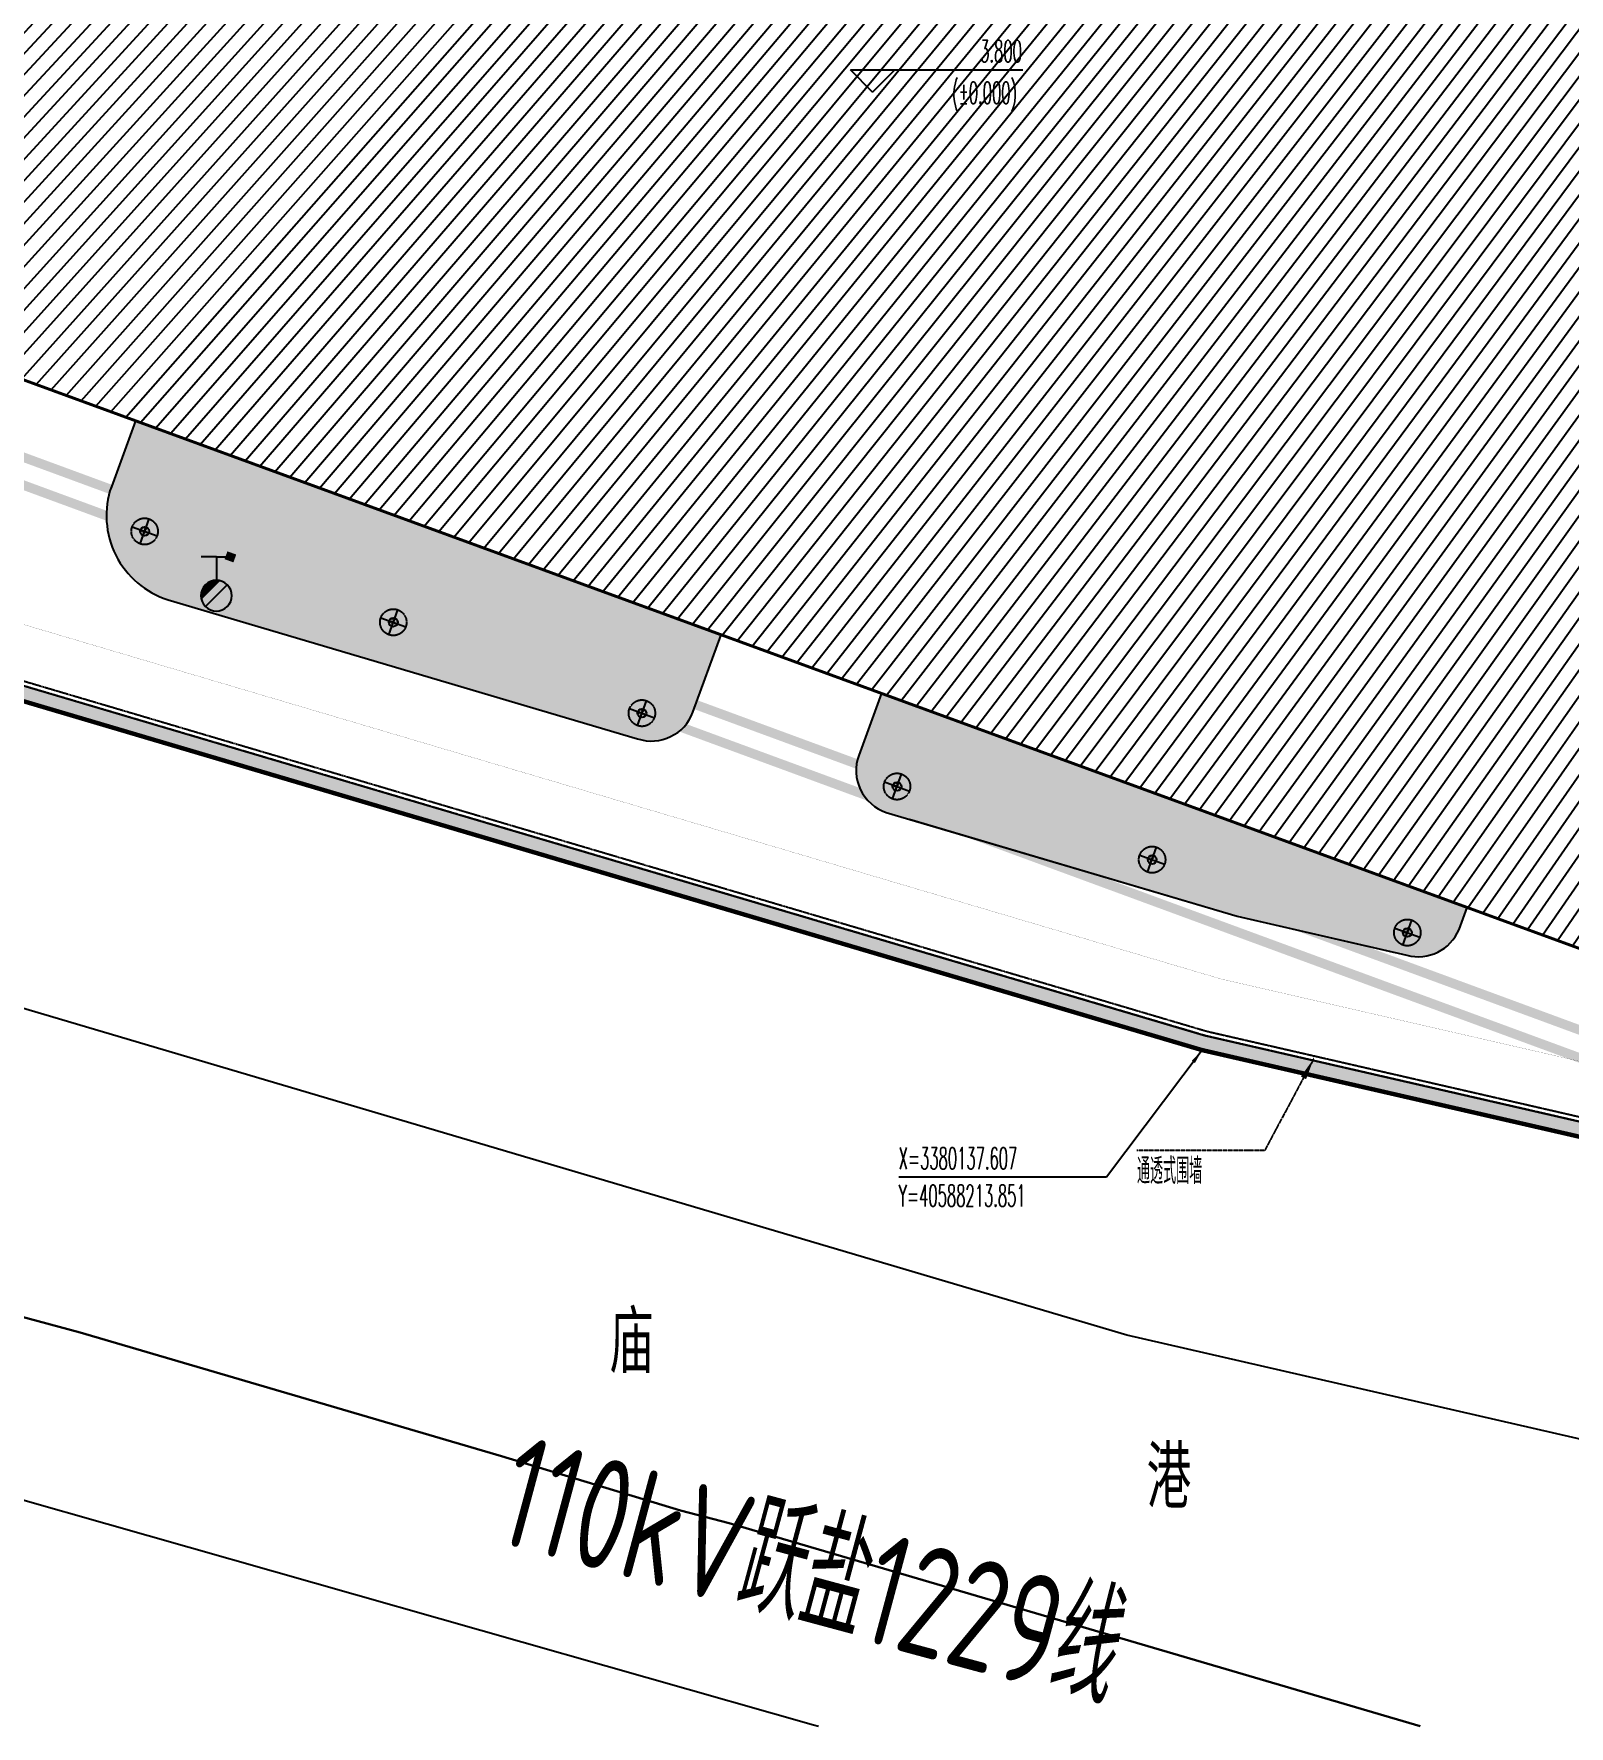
# Model space of a CAD drawing. Extents: x 40587128995 to 40589176181, y 3379422231 to 3381196839.
# Drawn here: x 40588134414 to 40588238804, y 3380091657 to 3380206683 of the extents above; entities that cross this region are included whole.
import ezdxf

# ---------------------------------------------------------------- set-up
doc = ezdxf.new("R2010")
doc.units = 0
doc.header["$LTSCALE"] = 10
for name, pattern in [('CENTER', [50.8, 31.75, -6.35, 6.35, -6.35]), ('DASH', [0.35, 0.25, -0.1]), ('DOTE', [2.42, 2, -0.2, 0.02, -0.2])]:
    doc.linetypes.add(name, pattern=pattern)
for name, color, linetype in [('0-HX', 1, 'Continuous'), ('00-GHBJ', 7, 'Continuous'), ('00-HLBJ', 5, 'Continuous'), ('A-AXIS-DOTE', 14, 'DOTE'), ('A-CURTAIN', 84, 'Continuous'), ('A-HATCH-1', 252, 'Continuous'), ('A-LIN-V', 9, 'Continuous'), ('A-SFCE', 30, 'Continuous'), ('A-建筑提资施工单位', 211, 'Continuous'), ('AS-WALL', 40, 'Continuous'), ('EQUIP_消火栓', 7, 'Continuous'), ('JT-道路名称', 7, 'Continuous'), ('建-文字', 7, 'Continuous'), ('建筑物控制线', 7, 'Continuous'), ('总-坐标', 3, 'Continuous'), ('总-标高', 3, 'Continuous'), ('管线文字标注', 7, 'Continuous'), ('高压线', 210, 'Continuous')]:
    doc.layers.add(name, color=color, linetype=linetype)
doc.layers.add('Gps-ZF消防', color=1, linetype='TG_X', lineweight=60)
doc.layers.add('Gps-ZF雨水', color=4, linetype='TG_Y', lineweight=60)
doc.styles.add('_TCH_DIM', font='SIMPLEX', dxfattribs={"width": 0.7, "bigfont": 'GBCBIG'})
doc.styles.add('A-STANDARD', font='SIMPLEX', dxfattribs={"width": 0.7, "bigfont": 'GBCBIG'})
doc.styles.get("Standard").update_dxf_attribs({"font": 'GBENOR', "width": 0.7, "bigfont": 'GBCBIG'})
doc.styles.add('TG_LINETYPE', font='SIMPLEX', dxfattribs={"width": 0.8, "height": 3, "bigfont": 'HZTXT'})
doc.linetypes.add('TG_X', pattern='A,5,-0.3,["X",TG_LINETYPE,S=0.1,R=0,X=-0.23,Y=-0.15],0', length=5.3)
doc.linetypes.add('TG_Y', pattern='A,2,-0.3,["Y",TG_LINETYPE,S=0.1,R=0,X=-0.25,Y=-0.15],0', length=2.3)
pattern_1 = [(20, (440.1, 194.2), (956.276, 2050.7404), [240, -48, 64, -48, 240, -960]), (20, (348.5, 212), (956.276, 2050.7404), [160, -120, 240, -120, 160, -800]), (20, (655.9, 1004.9), (956.276, 2050.7404), [200, -80, 200, -1120]), (20, (-205.4, 1032), (956.276, 2050.7404), [80, -160, 80, -1280]), (110, (-55, 1086.7), (-2050.7404, 956.276), [144, -1456]), (110, (724.4, 348.8), (-2050.7404, 956.276), [160, -1440]), (110, (881.4, 1087), (-2050.7404, 956.276), [160, -1440]), (65, (925.3, 404.9), (-547.2322, 1503.5082), [160, -2102.7417]), (155, (534.4, 262.6), (-1503.5082, -547.2322), [160, -2102.7417]), (83.43495, (877.5, 396), (-547.23223, 1503.5082), [160, -3417.7088]), (95.963757, (799.57, 376.15), (-547.23223, 1503.50819), [160, -6436.969]), (95.963757, (956.55, 1114.36), (-547.23223, 1503.50819), [128, -6468.969]), (95.963757, (-24.93, 1097.67), (-547.23223, 1503.50819), [112, -6484.969]), (124.036243, (649.2, 321.43), (-547.23223, 1503.50819), [160, -6436.969]), (124.036243, (806.2, 1059.64), (-547.23223, 1503.50819), [128, -6468.969]), (124.036243, (-85.07, 1075.8), (-547.23223, 1503.50819), [112, -6484.969]), (136.56505, (576.8, 286.55), (-547.23223, 1503.5082), [160, -3417.7069])]

# ---------------------------------------------------------------- blocks, each defined once
blk = doc.blocks.new('GGRrrrr')
at = {"layer": 'A-CURTAIN'}
h = blk.add_hatch(dxfattribs=at)
h.set_pattern_fill('草坪或沼泽', color=256, scale=400, angle=20)
h.set_pattern_definition(pattern_1)
h.paths.add_polyline_path([(1393117, 618301), (1393293, 540880), (1330517, 532867), (1241738, 527103), (1161599, 521246), (1240383, 783372), (1244595, 797110), (1261186, 852563), (1335771, 847453), (1355485, 842595), (1380777, 840862), (1392640, 828900), (1392845, 738250), (1391845, 738248), (1391806, 755448), (1391306, 755447), (1391786, 764448), (1391641, 828487), (1380333, 839890), (1355330, 841603), (1335616, 846462), (1261915, 851511), (1245552, 796820), (1241340, 783081), (1162975, 522349), (1241669, 528100), (1330421, 533862), (1392291, 541761), (1392117, 618299)])
h.paths.add_polyline_path([(1393076, 636451), (1392076, 636448), (1392063, 641998), (1391564, 641997), (1392042, 650998), (1391887, 720048), (1392887, 720051)])
h = blk.add_hatch(dxfattribs=at)
h.set_pattern_fill('草坪或沼泽', color=256, scale=400, angle=20)
h.set_pattern_definition(pattern_1)
edge = h.paths.add_edge_path()
edge.add_arc((1287087, 542474), 3003, 271.85729, 359.98823)
edge.add_line((1290090, 542474), (1290077, 548067))
edge.add_line((1290077, 548067), (1247677, 547971))
edge.add_line((1247677, 547971), (1247688, 543197))
edge.add_arc((1253679, 543302), 5992, 181.00256, 272.84228)
edge.add_line((1253976, 537317), (1287184, 539473))
edge = h.paths.add_edge_path()
edge.add_line((1329616, 542228), (1341360, 543727))
edge.add_arc((1341074, 546723), 3010, 275.458, 357.38773)
edge.add_line((1344080, 546586), (1344077, 548189))
edge.add_line((1344077, 548189), (1301677, 548096))
edge.add_line((1301677, 548096), (1301687, 543606))
edge.add_arc((1304690, 543617), 3003, 180.2122, 271.74848)
edge.add_line((1304781, 540615), (1329616, 542228))
for p, q in [((1329616, 542228), (1340426, 543608)), ((1306435, 540723), (1329616, 542228))]:
    blk.add_line(p, q, dxfattribs=at)
blk.add_lwpolyline([(1241669, 528100), (1330421, 533862), (1392291, 541761), (1392117, 618299), (1393117, 618301), (1393293, 540880), (1330517, 532867), (1241738, 527103)], dxfattribs=at)
for points in [[(1287184, 539473, 0.404691), (1290090, 542474), (1290077, 548067), (1247677, 547971), (1247688, 543197, 0.4236497), (1253976, 537317)], [(1329616, 542228), (1341360, 543727, 0.3735352), (1344080, 546586), (1344077, 548189), (1301677, 548096), (1301687, 543606, 0.422089), (1304781, 540615)]]:
    blk.add_lwpolyline(points, format="xyb", close=True, dxfattribs=at)
blk = doc.blocks.new('G$C8544DC05')
at = {"layer": 'A-AXIS-DOTE'}
for points in [[(0, -1.95), (0, -1.05)], [(-0.45, -1.5), (0.45, -1.5)]]:
    blk.add_lwpolyline(points, dxfattribs=at)
at = {"layer": 'A-LIN-V', "linetype": 'DASH', "ltscale": 0.001}
blk.add_circle((0, -1.5), 0.45, dxfattribs=at)
at = {"layer": 'A-LIN-V'}
blk.add_circle((0, -1.5), 0.15, dxfattribs=at)
at = {"layer": '建-文字', "style": 'A-STANDARD', "width": 0.7}
blk.add_text('路灯', height=0.1763, dxfattribs=at).set_placement((-0.121, -1.58))
blk = doc.blocks.new('00总图-C')
at = {"layer": 'A-AXIS-DOTE'}
blk.add_hatch(color=256, dxfattribs=at).paths.add_polyline_path([(40588221446.312233, 3380137043.93093), (40588220562.51252, 3380135815.558723), (40588220915.23185, 3380135626.908054)], flags=17)
at = {"layer": 'A-HATCH-1'}
h = blk.add_hatch(dxfattribs=at)
h.set_pattern_fill('ANSI31', color=256, scale=600)
h.set_pattern_definition([(45, (0, 0), (-673.51920908, 673.51920908), [])])
h.paths.add_polyline_path([(40588089757.169083, 3380219628.731724), (40588083180.85894, 3380201629.203375), (40588257603.731407, 3380137902.038649), (40588282723.988678, 3380206656.82238), (40588124769.277206, 3380264367.177512)])
at = {"layer": '总-坐标'}
blk.add_hatch(color=6, dxfattribs=at).paths.add_polyline_path([(40588213851.098877, 3380137607.100395), (40588213143.017838, 3380136888.491249), (40588213356.036163, 3380136728.072087)], flags=17)
at = {"color": 1, "linetype": 'DASH', "ltscale": 3, "const_width": 300}
blk.add_lwpolyline([(40588374373.70446, 3380393980.898591), (40588367371.557808, 3380409302.927993), (40588344233.506393, 3380419662.492842), (40588327409.831779, 3380431029.725266), (40588259176.227432, 3380461579.853973), (40588224457.898903, 3380415266.100388), (40588215760.938667, 3380403827.430825), (40588051310.197769, 3380185028.900704), (40588128542.398903, 3380162853.200386), (40588213851.098892, 3380137607.100389), (40588275532.998894, 3380123451.400389)], close=True, dxfattribs=at)
at = {"layer": '0-HX', "linetype": 'CENTER', "ltscale": 0.2}
for p, q in [((40588128542.400002, 3380162853.2), (40588213851.100014, 3380137607.1)), ((40588213851.099998, 3380137607.1), (40588275533, 3380123451.4))]:
    blk.add_line(p, q, dxfattribs=at)
blk.add_lwpolyline([(40588374373.70446, 3380393980.898591), (40588367371.557808, 3380409302.927993), (40588344233.506393, 3380419662.492842), (40588327409.831779, 3380431029.725266), (40588259176.227432, 3380461579.853973), (40588224457.898903, 3380415266.100388), (40588215760.938667, 3380403827.430825), (40588051310.197769, 3380185028.900704), (40588128542.398903, 3380162853.200386), (40588213851.098892, 3380137607.100389), (40588275532.998894, 3380123451.400389)], close=True, dxfattribs=at)
at = {"layer": '00-GHBJ', "lineweight": -3}
blk.add_lwpolyline([(40588228683.598099, 3380091657.2), (40588181681.800003, 3380105459.5), (40588181681.800003, 3380105459.5), (40588178373.599998, 3380106324.8), (40588178373.599998, 3380106324.8), (40588166203.699997, 3380110004.7), (40588166203.699997, 3380110004.7), (40588137573.400002, 3380118412.2), (40588137573.400002, 3380118412.2), (40588062190.099998, 3380138734.1), (40588062190.099998, 3380138734.1), (40588000055.699997, 3380158223.4), (40588000055.699997, 3380158223.4), (40587977606.900002, 3380163829.5), (40587977606.900002, 3380163829.5), (40587953364.21122, 3380131584.331925)], dxfattribs=at)
at = {"layer": '00-HLBJ'}
blk.add_lwpolyline([(40588273516.70723, 3380103361.461239), (40588208738.726471, 3380118227.628645), (40588208738.726471, 3380118227.628645), (40588122911.826469, 3380143627.128645), (40588122911.826469, 3380143627.128645), (40588045797.126472, 3380165769.128645), (40588045797.126472, 3380165769.128645), (40587990761.703163, 3380181326.658241), (40587990761.703163, 3380181326.658241), (40587977606.900009, 3380163829.5), (40587977606.900009, 3380163829.5), (40588000055.700012, 3380158223.400001), (40588000055.700012, 3380158223.400001), (40588062190.100021, 3380138734.1), (40588062190.100021, 3380138734.1), (40588137573.400017, 3380118412.200001), (40588137573.400017, 3380118412.200001), (40588166203.700012, 3380110004.700001), (40588166203.700012, 3380110004.700001), (40588178373.600014, 3380106324.800001), (40588178373.600014, 3380106324.800001), (40588181681.800011, 3380105459.5), (40588181681.800011, 3380105459.5), (40588228683.598106, 3380091657.2)], dxfattribs=at)
at = {"layer": 'A-AXIS-DOTE'}
for p, q in [((40588221446.312233, 3380137043.93093), (40588218100, 3380130787.345625)), ((40588218100, 3380130787.345625), (40588209417.338463, 3380130787.345625))]:
    blk.add_line(p, q, dxfattribs=at)
at = {"layer": 'A-SFCE', "linetype": 'DASH'}
for points in [[(40588297421.678452, 3380186275.2518), (40588274896.566856, 3380124623.454611), (40588214105.070518, 3380138574.811246), (40588128822.279419, 3380163813.243817), (40588052982.287788, 3380185589.19868), (40588216558.660599, 3380403224.398946), (40588225255.999512, 3380414663.566556), (40588259497.004593, 3380460340.577489), (40588326921.933212, 3380430152.515933), (40588343745.607918, 3380418785.283481), (40588361534.817352, 3380410820.547568), (40588366618.76474, 3380408544.319479), (40588373293.579613, 3380393938.554342), (40588351315.522774, 3380333784.059697), (40588347755.687973, 3380325498.369755)], [(40588297139.896751, 3380186378.203611), (40588274705.637253, 3380124975.070877), (40588214181.261993, 3380138865.124507), (40588128906.243561, 3380164101.256846), (40588053483.914787, 3380185757.288075), (40588216797.976189, 3380403043.488082), (40588225495.429771, 3380414482.806521), (40588259593.237717, 3380459968.794543), (40588326775.563667, 3380429889.353124), (40588343599.238373, 3380418522.120672), (40588361412.225388, 3380410546.738856), (40588366392.926826, 3380408316.736924), (40588372969.542137, 3380393925.851067), (40588351036.598648, 3380333894.832758), (40588347480.050858, 3380325616.793515)]]:
    blk.add_lwpolyline(points, dxfattribs=at)
at = {"layer": 'AS-WALL', "color": 20, "true_color": 0xf72408, "const_width": 200}
blk.add_lwpolyline([(40588089757.169083, 3380219628.731724), (40588083180.85894, 3380201629.203375), (40588257603.731407, 3380137902.038649), (40588282723.988678, 3380206656.82238), (40588124769.277206, 3380264367.177512)], close=True, dxfattribs=at)
at = {"layer": '建筑物控制线', "color": 6, "linetype": 'CENTER', "ltscale": 0.2, "const_width": 10}
blk.add_lwpolyline([(40588368973.080139, 3380393769.17734), (40588363607.592484, 3380405509.885407), (40588341794.013901, 3380415276.44603), (40588324970.339287, 3380426643.678454), (40588260780.113136, 3380455383.471544), (40588228448.403282, 3380412253.433139), (40588219749.531761, 3380400812.249756), (40588059670.64772, 3380187830.390625), (40588129941.801353, 3380167653.417532), (40588215120.956734, 3380142445.654731), (40588272350.83876, 3380129311.671485)], close=True, dxfattribs=at)
at = {"layer": '总-坐标', "color": 6}
for p, q in [((40588213851.098877, 3380137607.100395), (40588207354.229393, 3380128980)), ((40588207354.229393, 3380128980), (40588193219.229393, 3380128980))]:
    blk.add_line(p, q, dxfattribs=at)
at = {"layer": '总-标高'}
for p, q in [((40588191446.80439, 3380202730.535805), (40588189946.80439, 3380204230.535805)), ((40588189946.80439, 3380204230.535805), (40588201646.80439, 3380204230.535805)), ((40588191446.80439, 3380202730.535805), (40588192946.80439, 3380204230.535805))]:
    blk.add_line(p, q, dxfattribs=at)
at = {"layer": '高压线'}
blk.add_lwpolyline([(40587953364.21122, 3380127315.967916), (40587995108.199989, 3380145941.3), (40588000151.099998, 3380145807.9), (40588074300.099991, 3380123927.5), (40588187421.300003, 3380091751.7), (40588187757.803146, 3380091657.2)], dxfattribs=at)
at = {"rotation": 339.7997433640027}
blk.add_blockref('GGRrrrr', (40586781172.12674, 3380096947.084455), dxfattribs=at)
at = {"layer": 'A-LIN-V', "xscale": 2000, "yscale": 2000, "zscale": 2000, "rotation": 339.9297142500761}
for p in [(40588142975.6623, 3380175683.681453), (40588159882.564331, 3380169506.573402), (40588176789.466362, 3380163329.465354), (40588194132.197693, 3380158345.233163), (40588211478.360733, 3380153370.393703), (40588228831.387238, 3380148414.339678)]:
    blk.add_blockref('G$C8544DC05', p, dxfattribs=at)
at = {"layer": 'A-AXIS-DOTE', "color": 7, "style": '_TCH_DIM', "width": 0.7}
blk.add_text('通透式围墙', height=1762.962963, dxfattribs=at).set_placement((40588209417.338631, 3380128512.345625))
at = {"layer": 'JT-道路名称'}
for s, p in [('庙', (40588173529.536728, 3380115651.748741)), ('港', (40588210078.777786, 3380106464.937702))]:
    blk.add_text(s, height=4200, rotation=0.0000073345, dxfattribs=at).set_placement(p)
at = {"layer": '总-坐标', "color": 6, "style": 'A-STANDARD', "width": 0.494118}
for s, p in [('X=3380137.607', (40588193219.229553, 3380129505)), ('Y=40588213.851', (40588193219.229553, 3380126967.5))]:
    blk.add_text(s, height=1487.5, dxfattribs=at).set_placement(p)
at = {"layer": '总-标高', "color": 7, "style": 'A-STANDARD', "width": 0.494118}
for s, p in [('3.800', (40588198756.80439, 3380204755.535805)), ('(%%P0.000)', (40588196851.80439, 3380201934.702472))]:
    blk.add_text(s, height=1487.5, dxfattribs=at).set_placement(p)
at = {"layer": '管线文字标注', "color": 254, "width": 0.8}
blk.add_text('110kV跃盐1229线', height=7500, rotation=344.9435323567, dxfattribs=at).set_placement((40588165576.149971, 3380104237.401354))
blk = doc.blocks.new('$TwtSys$00000385')
for p, q in [((0, 331), (-130, 331)), ((0, 331), (0, 131)), ((0, 331), (130, 331)), ((92, 92), (-92, -92))]:
    blk.add_line(p, q)
for start, end in [(135, 315), (315, 135)]:
    blk.add_arc((0, 0), 131, start, end)
at = {"color": 0}
for points in [[(-34, 127), (-127, 34), (34, 127), (-127, -34)], [(-93, 93), (-93, 93), (-34, 127), (-127, 34)], [(34, 127), (-127, -34), (93, 93), (-93, -93)]]:
    blk.add_solid(points, dxfattribs=at)

msp = doc.modelspace()

# ---------------------------------------------------------------- linework, layer by layer
at = {"layer": 'Gps-ZF消防', "ltscale": 0.8, "const_width": 640}
for points in [[(40588065865.601982, 3380200971.115683), (40588147683.456459, 3380170867.590556)], [(40588147683.456459, 3380170867.590554), (40588147181.80674, 3380169480.068102)], [(40588147876.101189, 3380171400.430254), (40588147683.456459, 3380170867.590554)], [(40588147683.456459, 3380170867.590556), (40588241529.363777, 3380136338.5425)]]:
    msp.add_lwpolyline(points, dxfattribs=at)
at = {"layer": 'Gps-ZF雨水', "ltscale": 0.8, "const_width": 640}
msp.add_lwpolyline([(40588075336.181259, 3380199382.911085), (40588259241.584732, 3380131717.962179)], dxfattribs=at)

# ---------------------------------------------------------------- block references
at = {"layer": 'A-建筑提资施工单位'}
msp.add_blockref('00总图-C', (0, 0), dxfattribs=at)
at = {"layer": 'EQUIP_消火栓', "xscale": 8, "yscale": 8, "zscale": 8}
msp.add_blockref('$TwtSys$00000385', (40588146826.131752, 3380168496.299894), dxfattribs=at)

doc.saveas('drawing.dxf')
